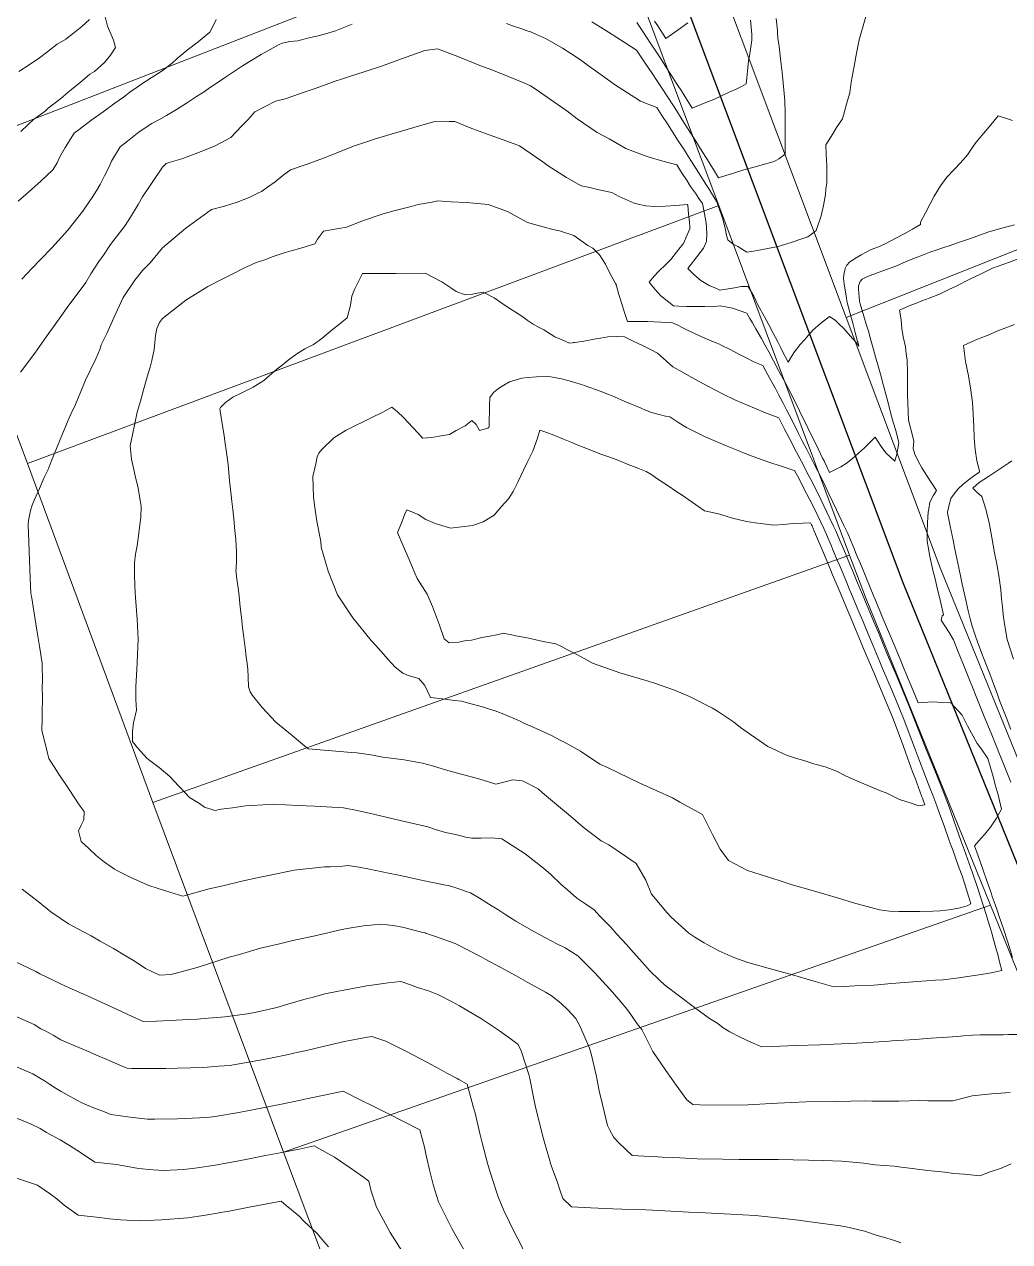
# Model space of a CAD drawing. Header units: inches. Extents: x 11351264 to 11356330, y 6702313 to 6706468.
# Drawn here: x 11351502.8 to 11351872.1, y 6704938.9 to 6705395.1 of the extents above; entities that cross this region are included whole.
import ezdxf

# ---------------------------------------------------------------- set-up
doc = ezdxf.new("R2010")
doc.units = ezdxf.units.IN
doc.header["$MEASUREMENT"] = 0
doc.layers.add('Shumate_Contours_clip1', color=7, linetype='Continuous', lineweight=0)
doc.layers.add('Shumate_Parcels_clip1', color=7, linetype='Continuous', lineweight=0)
doc.layers.add('Shumate_Streets_clip1', color=7, linetype='Continuous')

msp = doc.modelspace()

# ---------------------------------------------------------------- linework, layer by layer
at = {"layer": 'Shumate_Contours_clip1'}
for points, elevation in [([(11351501.45, 6705354.94), (11351504.1, 6705357.44), (11351506.26, 6705359.47), (11351510.59, 6705362.56), (11351511.79, 6705363.68), (11351516.43, 6705367.32), (11351519.99, 6705370.29), (11351523.56, 6705373.25), (11351527.4, 6705376.44), (11351529.14, 6705377.52), (11351532.83, 6705380.88), (11351535.1, 6705383.58), (11351536.94, 6705386.49), (11351536.18, 6705389.15), (11351535.21, 6705391.64), (11351533.99, 6705394.48), (11351532.96, 6705398.42)], 1438), ([(11351683.52, 6705395.4), (11351686.13, 6705394.5), (11351688.86, 6705393.55), (11351690.94, 6705392.82), (11351692.93, 6705392.17), (11351694.77, 6705391.37), (11351698.19, 6705389.81), (11351701.22, 6705388.11), (11351704.56, 6705386.18), (11351707.6, 6705384.18), (11351710.82, 6705382.08), (11351715.17, 6705379), (11351719, 6705376.27), (11351724.36, 6705372.39), (11351731.61, 6705367.77), (11351733.74, 6705366.39), (11351736.58, 6705365.18), (11351739.8, 6705363.98), (11351741.79, 6705360.96), (11351744.05, 6705357.52), (11351747.65, 6705351.88), (11351750.19, 6705347.92), (11351751.73, 6705345.51), (11351752.84, 6705343.77), (11351755.48, 6705339.6), (11351758.21, 6705335.27), (11351759.44, 6705333.31), (11351760.73, 6705331.22), (11351762.33, 6705328.63), (11351762.84, 6705327.12), (11351764.56, 6705322.24), (11351765.6, 6705318.13), (11351765.98, 6705315.99), (11351766.52, 6705314.32), (11351768.44, 6705312.74), (11351770.27, 6705311.85), (11351773.55, 6705309.75), (11351776.06, 6705310.07), (11351778.88, 6705310.6), (11351785.38, 6705311.87), (11351790.16, 6705313.38), (11351794.19, 6705314.7), (11351796.41, 6705315.45), (11351798.27, 6705316.84), (11351799.57, 6705317.9), (11351801.39, 6705323.34), (11351802.31, 6705327.29), (11351803.09, 6705331.32), (11351803.19, 6705333.34), (11351803.56, 6705335.89), (11351803.54, 6705338.53), (11351803.58, 6705342.02), (11351803.38, 6705346.44), (11351803.21, 6705350.04), (11351805.83, 6705354.13), (11351807.24, 6705356.52), (11351809.49, 6705359.77), (11351811.33, 6705366.6), (11351812.16, 6705369.45), (11351812.74, 6705373.52), (11351813.81, 6705379.43), (11351814.67, 6705384.35), (11351815.63, 6705389.35), (11351818.17, 6705398.07)], 1442), ([(11351500.48, 6705328.91), (11351504.32, 6705332.3), (11351509.17, 6705336.51), (11351513.47, 6705340.56), (11351515.11, 6705343.29), (11351516.15, 6705345.45), (11351518.12, 6705348.99), (11351521.52, 6705354.36), (11351523.36, 6705355.78), (11351527.78, 6705359.12), (11351532.3, 6705362.34), (11351536.75, 6705365.65), (11351539.92, 6705367.9), (11351542.9, 6705370.07), (11351544.59, 6705371.27), (11351546.43, 6705372.58), (11351550.39, 6705375.11), (11351553.7, 6705377.16), (11351555.51, 6705378.45), (11351558.22, 6705380.54), (11351560.13, 6705382.3), (11351561.63, 6705383.64), (11351563.82, 6705385.4), (11351567.9, 6705388.61), (11351572.33, 6705392.22), (11351573.52, 6705394.6), (11351574.73, 6705396.89)], 1440), ([(11351500.79, 6705377.46), (11351504.62, 6705379.98), (11351508.46, 6705382.58), (11351511.08, 6705384.63), (11351515.06, 6705387.7), (11351518.4, 6705389.62), (11351521.26, 6705391.8), (11351524.32, 6705394.38), (11351527.22, 6705396.94)], 1436), ([(11351501.91, 6705299.59), (11351505.63, 6705303.58), (11351508.88, 6705306.97), (11351513.08, 6705311.42), (11351519.05, 6705317.96), (11351524.72, 6705325.11), (11351525.74, 6705326.6), (11351528.28, 6705330.3), (11351529.94, 6705332.98), (11351531.19, 6705335.16), (11351532.82, 6705338.4), (11351534.54, 6705341.77), (11351535.52, 6705343.87), (11351536.64, 6705345.73), (11351538.77, 6705349.18), (11351541.52, 6705351.35), (11351543.92, 6705353.4), (11351545.81, 6705354.85), (11351550.65, 6705357.93), (11351553.22, 6705359.34), (11351556.1, 6705360.93), (11351559.83, 6705363.19), (11351563.57, 6705365.56), (11351567.32, 6705368.04), (11351570.56, 6705370.14), (11351570.78, 6705370.31), (11351571.65, 6705370.93), (11351578.19, 6705375.28), (11351584.63, 6705379.53), (11351591.51, 6705383.86), (11351598.28, 6705387.62), (11351599.42, 6705388.03), (11351602.3, 6705388.76), (11351605.36, 6705388.93), (11351608.99, 6705389.92), (11351612.87, 6705390.83), (11351615.64, 6705391.61), (11351619.4, 6705392.66), (11351625.62, 6705395.22)], 1442), ([(11351715.45, 6705396.09), (11351718.7, 6705394.14), (11351721.79, 6705392.16), (11351728, 6705388.2), (11351732.27, 6705385.51), (11351733.53, 6705383.62), (11351735.53, 6705380.64), (11351737.99, 6705376.93), (11351740.12, 6705373.68), (11351742.06, 6705370.73), (11351743.45, 6705368.59), (11351746.56, 6705363.81), (11351749.99, 6705358.41), (11351752.71, 6705354.1), (11351754.45, 6705351.34), (11351756.84, 6705347.54), (11351758.43, 6705344.99), (11351759.83, 6705342.76), (11351761.46, 6705340.15), (11351763, 6705337.66), (11351765.68, 6705338.5), (11351768.18, 6705339.25), (11351772.52, 6705340.55), (11351776.29, 6705341.64), (11351779.27, 6705342.51), (11351783.78, 6705343.72), (11351785.55, 6705344.75), (11351787.92, 6705346.54), (11351787.98, 6705351.85), (11351787.98, 6705357.79), (11351787.91, 6705361.72), (11351787.79, 6705366.45), (11351787.54, 6705369.24), (11351787.19, 6705373.23), (11351786.77, 6705377.1), (11351786.48, 6705380.05), (11351786.11, 6705383.29), (11351785.68, 6705386.9), (11351785.26, 6705389.82), (11351785.04, 6705392.19), (11351785.05, 6705392.84), (11351784.95, 6705393.99), (11351784.57, 6705397.34)], 1440), ([(11351732.31, 6705395.87), (11351734.36, 6705392.8), (11351735.73, 6705390.71), (11351737.88, 6705387.47), (11351738.99, 6705385.8), (11351741.44, 6705382.08), (11351743.29, 6705379.22), (11351745.13, 6705376.36), (11351747.53, 6705372.59), (11351749.09, 6705370.17), (11351753.13, 6705363.76), (11351758.19, 6705365.82), (11351761.16, 6705367.01), (11351764.05, 6705368.34), (11351766.95, 6705369.66), (11351769.8, 6705371), (11351771.64, 6705371.9), (11351773.32, 6705372.78), (11351773.64, 6705375.12), (11351773.88, 6705377.64), (11351774.12, 6705380.17), (11351774.38, 6705382.41), (11351774.43, 6705382.55), (11351774.98, 6705385.82), (11351775.48, 6705389.17), (11351775.42, 6705391.28), (11351775.26, 6705394.06), (11351774.96, 6705396.72)], 1438), ([(11351739.03, 6705396.37), (11351740.23, 6705394.53), (11351743.26, 6705389.85), (11351747.89, 6705393.14), (11351751.51, 6705395.69)], 1436), ([(11351501.35, 6705264.84), (11351506.78, 6705271.94), (11351511.95, 6705279.41), (11351513.77, 6705281.75), (11351519.44, 6705289.87), (11351521.06, 6705292.01), (11351525.86, 6705298.38), (11351527.79, 6705301.58), (11351530.78, 6705306.24), (11351532.45, 6705308.58), (11351535.13, 6705312.66), (11351540.58, 6705319.72), (11351542.62, 6705322.86), (11351545.45, 6705327.64), (11351547.06, 6705330.5), (11351550.41, 6705335.44), (11351554.55, 6705341.63), (11351555.92, 6705343.03), (11351557.47, 6705343.5), (11351561.88, 6705344.77), (11351566.86, 6705346.64), (11351569.12, 6705347.49), (11351574.32, 6705349.61), (11351580.18, 6705352.7), (11351584.37, 6705357.16), (11351586.52, 6705359.39), (11351589.2, 6705362.32), (11351596.93, 6705366.39), (11351600.6, 6705367.19), (11351603.85, 6705368.33), (11351607.71, 6705369.66), (11351611.47, 6705371), (11351614.88, 6705372.23), (11351618.97, 6705373.72), (11351621.99, 6705374.69), (11351624.28, 6705375.42), (11351630.11, 6705377.34), (11351637.07, 6705379.63), (11351644.22, 6705382.23), (11351652.95, 6705385.38), (11351657.69, 6705386.02), (11351665.33, 6705383.13), (11351674.11, 6705379.46), (11351677.4, 6705378.4), (11351683.31, 6705375.92), (11351690.07, 6705373.25), (11351692.45, 6705372.06), (11351694.69, 6705370.74), (11351701.26, 6705366.09), (11351706.08, 6705362.69), (11351709.99, 6705359.71), (11351717.47, 6705354.63), (11351721.94, 6705352.19), (11351728.19, 6705348.66), (11351730.83, 6705347.6), (11351734.54, 6705346.27), (11351736.98, 6705345.41), (11351742.05, 6705343.9), (11351747.33, 6705342.46), (11351749.14, 6705339.63), (11351751.17, 6705336.47), (11351752.49, 6705334.41), (11351754.29, 6705331.83), (11351755.65, 6705329.92), (11351756.94, 6705328), (11351757.7, 6705324.16), (11351758.34, 6705320.76), (11351758.64, 6705316.92), (11351758.47, 6705313.69), (11351757.37, 6705311.28), (11351754.85, 6705307.98), (11351751.5, 6705303.61), (11351753.8, 6705301.28), (11351756.39, 6705299.11), (11351759.53, 6705297.22), (11351762.21, 6705296.09), (11351763.47, 6705295.57), (11351768.94, 6705296.4), (11351771.41, 6705296.9), (11351774.08, 6705296.93), (11351776.2, 6705293.29), (11351778.02, 6705289.51), (11351780.11, 6705285.81), (11351781.82, 6705282.58), (11351783.51, 6705279.35), (11351785.19, 6705276.11), (11351786.3, 6705273.92), (11351786.75, 6705273.07), (11351789.07, 6705268.47), (11351790.34, 6705270.63), (11351791.41, 6705272.46), (11351793.53, 6705275.12), (11351795.19, 6705276.94), (11351798.38, 6705280.46), (11351801.18, 6705283.08), (11351804.61, 6705285.69), (11351806.67, 6705284.26), (11351808.24, 6705282.76), (11351809.88, 6705281.12), (11351811.43, 6705279.45), (11351813.31, 6705277.28), (11351814.66, 6705275.79), (11351815.55, 6705274.56), (11351815.15, 6705276.12), (11351815.11, 6705276.27), (11351814.23, 6705279.62), (11351813.29, 6705283.15), (11351812.76, 6705284.95), (11351812.05, 6705287.62), (11351811.1, 6705291.43), (11351810.91, 6705292.6), (11351810.45, 6705295.57), (11351810.06, 6705297.91), (11351809.85, 6705299.94), (11351809.88, 6705301.24), (11351810.5, 6705303.6), (11351811.12, 6705304.94), (11351812.22, 6705306.07), (11351814.51, 6705307.6), (11351816.42, 6705308.79), (11351820.13, 6705310.73), (11351823.28, 6705311.87), (11351825.67, 6705312.95), (11351829.23, 6705314.83), (11351832.76, 6705316.76), (11351835.71, 6705318.41), (11351838.68, 6705320.07), (11351838.71, 6705320.97), (11351840.54, 6705324.48), (11351842.26, 6705327.82), (11351843.84, 6705330.78), (11351846.23, 6705334.65), (11351848.48, 6705337.87), (11351851.27, 6705340.79), (11351853.85, 6705343.4), (11351856.26, 6705346.23), (11351858.03, 6705348.88), (11351859.58, 6705350.92), (11351862.32, 6705354.26), (11351865.09, 6705357.5), (11351867.82, 6705360.88), (11351870.89, 6705359.82), (11351873.2, 6705359.11)], 1444), ([(11351872.32, 6704994.83), (11351865.32, 6704994.36), (11351858.03, 6704993.57), (11351855.7, 6704992.88), (11351850.82, 6704991.72), (11351843.98, 6704991.71), (11351841.41, 6704991.69), (11351838.47, 6704991.81), (11351830.57, 6704991.56), (11351820.59, 6704991.61), (11351817.56, 6704991.63), (11351807.29, 6704991.48), (11351795.76, 6704991.28), (11351785.07, 6704990.76), (11351774, 6704990.24), (11351758.3, 6704990.02), (11351753.34, 6704990.27), (11351751.14, 6704992.07), (11351747.05, 6704997.55), (11351745.35, 6705000), (11351743.19, 6705003.12), (11351738.37, 6705010.18), (11351734.22, 6705018.37), (11351732.49, 6705020.58), (11351730.12, 6705024.07), (11351728.85, 6705025.85), (11351726.38, 6705028.81), (11351722.33, 6705033.4), (11351716.43, 6705039.88), (11351710.25, 6705046.04), (11351705.46, 6705049.04), (11351702.44, 6705050.54), (11351700.5, 6705051.54), (11351697.87, 6705052.86), (11351695.59, 6705054.17), (11351693.74, 6705055.19), (11351687.03, 6705059.08), (11351683.32, 6705061.44), (11351680.22, 6705063.43), (11351678.19, 6705064.66), (11351673.35, 6705067.7), (11351669.97, 6705069.65), (11351668.44, 6705070.12), (11351666.46, 6705070.88), (11351664.48, 6705071.5), (11351661.79, 6705072.34), (11351660.68, 6705072.55), (11351657.21, 6705073.23), (11351655.19, 6705073.62), (11351652.75, 6705074.12), (11351643.14, 6705076.3), (11351639.31, 6705077.06), (11351632.15, 6705078.46), (11351628.25, 6705079.32), (11351624.05, 6705079.89), (11351622.06, 6705079.65), (11351617.46, 6705079.37), (11351615.34, 6705079.35), (11351603.9, 6705078.2), (11351594.32, 6705076.17), (11351591.2, 6705075.47), (11351584.28, 6705074.05), (11351577.15, 6705072.32), (11351572.14, 6705071.11), (11351562.17, 6705068.39), (11351555.7, 6705070.44), (11351549.44, 6705072.41), (11351542.96, 6705075.22), (11351537.53, 6705077.98), (11351536.56, 6705078.55), (11351535.74, 6705079.11), (11351532.82, 6705081.15), (11351529.75, 6705083.66), (11351526.94, 6705086.27), (11351524.05, 6705088.85), (11351523.15, 6705092.92), (11351524.17, 6705094.96), (11351525.14, 6705097), (11351525.22, 6705100.1), (11351523.38, 6705102.63), (11351519.57, 6705108.38), (11351515.74, 6705114.12), (11351511.99, 6705120.04), (11351511.44, 6705122.02), (11351509.42, 6705130.64), (11351509.44, 6705134.67), (11351509.47, 6705136.86), (11351509.56, 6705143.08), (11351509.52, 6705146.42), (11351509.56, 6705149.3), (11351509.44, 6705154.89), (11351509.46, 6705155.74), (11351508.45, 6705162.14), (11351507.51, 6705168.04), (11351506.49, 6705174.44), (11351505.46, 6705180.82), (11351505.22, 6705181.89), (11351505.04, 6705187.59), (11351504.78, 6705194.31), (11351504.51, 6705201.03), (11351504.23, 6705207.74), (11351504.33, 6705209.24), (11351505.1, 6705212.9), (11351505.79, 6705214.92), (11351506.63, 6705217.11), (11351508.52, 6705221.2), (11351510.24, 6705225.35), (11351511.78, 6705228.24), (11351512.83, 6705231.25), (11351515.98, 6705238.92), (11351519.2, 6705246.8), (11351520.42, 6705249.27), (11351521.99, 6705252.62), (11351524.92, 6705259.63), (11351525.79, 6705261.78), (11351529.66, 6705269.75), (11351530.52, 6705271.83), (11351531.14, 6705273.29), (11351531.57, 6705275.07), (11351533.7, 6705279.26), (11351536.29, 6705285.18), (11351539.86, 6705292.78), (11351544.18, 6705299.25), (11351547.08, 6705302.84), (11351549.98, 6705305.79), (11351554.57, 6705311.41), (11351563.34, 6705318.73), (11351572.94, 6705325.73), (11351577.86, 6705327.04), (11351582.6, 6705328.53), (11351587.1, 6705330.27), (11351590.63, 6705331.97), (11351591.64, 6705332.54), (11351593.91, 6705334.07), (11351596.86, 6705336.09), (11351599.7, 6705338.45), (11351602.62, 6705340.56), (11351608.11, 6705342.51), (11351615.31, 6705345.09), (11351617.62, 6705346.07), (11351619.71, 6705346.87), (11351626.13, 6705349.44), (11351634.85, 6705352.38), (11351642.45, 6705354.59), (11351648.78, 6705356.53), (11351656.12, 6705358.64), (11351661.99, 6705358.74), (11351664.18, 6705358.68), (11351669.92, 6705356.3), (11351676.7, 6705353.9), (11351679.17, 6705353.02), (11351686.37, 6705350.41), (11351688.39, 6705349.64), (11351690.44, 6705348.28), (11351697.18, 6705343.56), (11351699.19, 6705342.09), (11351706.01, 6705337.75), (11351711.45, 6705334.64), (11351714.73, 6705334.01), (11351717.67, 6705333.24), (11351722.99, 6705332.1), (11351725.75, 6705330.61), (11351727.93, 6705329.57), (11351731.42, 6705328.18), (11351733.39, 6705327.64), (11351735.76, 6705327.09), (11351739.09, 6705326.82), (11351743.08, 6705326.94), (11351746.93, 6705327.26), (11351751.27, 6705327.63), (11351751.46, 6705327.36), (11351751.74, 6705324.16), (11351752.14, 6705320.96), (11351752.25, 6705319.23), (11351752.25, 6705318.46), (11351751.25, 6705316.22), (11351749.89, 6705313.06), (11351748.65, 6705311.5), (11351747.28, 6705309.79), (11351745.07, 6705307.03), (11351743.32, 6705305.29), (11351740.49, 6705302.45), (11351738.87, 6705300.79), (11351737.04, 6705298.55), (11351739.09, 6705295.93), (11351741.31, 6705293.33), (11351743.68, 6705291.46), (11351746.07, 6705289.61), (11351748.15, 6705289.55), (11351750.92, 6705289.45), (11351753.16, 6705289.39), (11351755.83, 6705289.35), (11351757.86, 6705289.34), (11351760.35, 6705289.32), (11351763.61, 6705289.58), (11351766.17, 6705289.17), (11351768.24, 6705288.74), (11351773.59, 6705286.88), (11351774.74, 6705284.95), (11351775.77, 6705283.23), (11351776.97, 6705281.07), (11351779.04, 6705277.42), (11351780.38, 6705275.02), (11351781.82, 6705272.4), (11351783.62, 6705269.01), (11351785.51, 6705265.45), (11351787.8, 6705261.16), (11351790.17, 6705256.61), (11351793.32, 6705250.3), (11351796.44, 6705243.97), (11351797.85, 6705241.06), (11351799.55, 6705237.62), (11351802, 6705232.55), (11351802.54, 6705231.49), (11351802.81, 6705230.95), (11351804.59, 6705227.2), (11351808.82, 6705229.26), (11351811.2, 6705230.86), (11351813.19, 6705232.38), (11351817.67, 6705236.41), (11351821.67, 6705240.37), (11351823.94, 6705236.98), (11351825.65, 6705234.55), (11351829.09, 6705231.44), (11351829.82, 6705234.01), (11351830.61, 6705238.31), (11351829.46, 6705242.93), (11351828.42, 6705245.99), (11351827.56, 6705249.11), (11351826.26, 6705254.31), (11351825.04, 6705258.8), (11351824.44, 6705261.07), (11351823.88, 6705263.16), (11351822.95, 6705266.67), (11351821.86, 6705270.55), (11351821.11, 6705273.27), (11351819.84, 6705277.69), (11351819.26, 6705279.71), (11351818.34, 6705282.76), (11351817.42, 6705285.82), (11351816.02, 6705290.43), (11351815.79, 6705291.37), (11351815.48, 6705295.83), (11351815.45, 6705297.17), (11351816.05, 6705298.79), (11351816.76, 6705299.6), (11351818.86, 6705300.68), (11351823.21, 6705302.21), (11351826.32, 6705303.34), (11351829.41, 6705304.5), (11351833.24, 6705306.22), (11351836.79, 6705307.61), (11351839.39, 6705308.61), (11351842.55, 6705309.83), (11351844.51, 6705310.47), (11351847.06, 6705311.34), (11351849.75, 6705312.22), (11351852.19, 6705313.09), (11351857.01, 6705314.77), (11351864.26, 6705317.35), (11351869.11, 6705318.71), (11351873.9, 6705319.98)], 1446), ([(11351874.77, 6705016.58), (11351871.64, 6705016.55), (11351869.63, 6705016.48), (11351865.6, 6705016.46), (11351863.53, 6705016.45), (11351861.06, 6705016.41), (11351858.21, 6705016.27), (11351854.76, 6705015.99), (11351852.55, 6705015.83), (11351848.76, 6705015.52), (11351842.66, 6705015.16), (11351836.7, 6705014.62), (11351828.1, 6705014.12), (11351825.67, 6705013.95), (11351823.12, 6705013.82), (11351814.63, 6705013.29), (11351806.15, 6705012.89), (11351803.47, 6705012.76), (11351800.99, 6705012.68), (11351792.07, 6705012.39), (11351782.84, 6705012.03), (11351779.22, 6705011.89), (11351775.07, 6705013.66), (11351771.05, 6705015.52), (11351767.24, 6705017.57), (11351764.72, 6705019.04), (11351762.72, 6705020.64), (11351759.56, 6705022.58), (11351753.95, 6705026.69), (11351748.33, 6705030.92), (11351742.72, 6705035.12), (11351740.76, 6705037.04), (11351737.16, 6705040.57), (11351734.5, 6705043.53), (11351731.03, 6705047.41), (11351728.51, 6705050.22), (11351724.84, 6705054.21), (11351722.49, 6705056.84), (11351718.51, 6705060.96), (11351716.41, 6705063.29), (11351713.29, 6705065.45), (11351709.89, 6705067.61), (11351706.32, 6705070.76), (11351704.06, 6705072.76), (11351700.12, 6705076.5), (11351697.37, 6705078.91), (11351690.55, 6705084.21), (11351681.76, 6705089.88), (11351677.86, 6705090.3), (11351673.97, 6705090.18), (11351670.54, 6705090.08), (11351668.11, 6705090.55), (11351667.37, 6705090.73), (11351664.43, 6705091.46), (11351660.7, 6705092.29), (11351656.96, 6705093.4), (11351654, 6705094.32), (11351643.72, 6705096.74), (11351633.66, 6705099.09), (11351631.38, 6705099.65), (11351627.59, 6705100.56), (11351622.45, 6705101.48), (11351618.09, 6705101.77), (11351611.61, 6705102.12), (11351605.27, 6705102.38), (11351600.74, 6705102.57), (11351596.1, 6705102.82), (11351588.34, 6705102.35), (11351585.71, 6705102.28), (11351580.88, 6705101.54), (11351576.61, 6705100.94), (11351574.15, 6705100.44), (11351570.32, 6705101.77), (11351568.49, 6705103.1), (11351564.73, 6705105.41), (11351562.93, 6705107.25), (11351558.86, 6705111.62), (11351557.35, 6705113.29), (11351553.38, 6705116.67), (11351548.84, 6705120.02), (11351545.16, 6705124), (11351543.31, 6705126.39), (11351543.35, 6705130.2), (11351543.77, 6705133.33), (11351544.89, 6705138.07), (11351544.6, 6705142.11), (11351544.63, 6705147.03), (11351544.97, 6705153.35), (11351545.1, 6705155.96), (11351545.46, 6705164.73), (11351545.07, 6705172.19), (11351544.73, 6705177.05), (11351544.34, 6705181.91), (11351544.06, 6705188.49), (11351544.09, 6705193.32), (11351544.49, 6705196.53), (11351545.12, 6705199.7), (11351545.61, 6705203.5), (11351546.14, 6705207.6), (11351546.43, 6705210.49), (11351546.59, 6705214.53), (11351546.15, 6705217.47), (11351545.44, 6705221.36), (11351544.38, 6705225.99), (11351543.68, 6705228.77), (11351542.91, 6705232.16), (11351542.48, 6705237.15), (11351543.31, 6705241.3), (11351545.04, 6705249.77), (11351546.34, 6705253.89), (11351547.49, 6705258.19), (11351549.2, 6705264.22), (11351549.96, 6705266.64), (11351550.6, 6705269.1), (11351551.46, 6705273.25), (11351551.76, 6705275.9), (11351551.95, 6705278.54), (11351552.49, 6705281.18), (11351553.5, 6705283.41), (11351554.17, 6705284.44), (11351554.59, 6705284.87), (11351563.36, 6705291.81), (11351571.55, 6705296.86), (11351576.93, 6705299.67), (11351580.92, 6705301.68), (11351584.85, 6705303.58), (11351589.72, 6705305.89), (11351592.91, 6705306.88), (11351595.75, 6705308.02), (11351600.24, 6705309.51), (11351602.77, 6705310.3), (11351606.38, 6705311.26), (11351611.7, 6705312.86), (11351612.73, 6705314.68), (11351614.98, 6705317.6), (11351623.61, 6705319.15), (11351629.96, 6705321.68), (11351636.86, 6705324.02), (11351640.84, 6705325.1), (11351647.73, 6705326.92), (11351650.36, 6705327.56), (11351655.67, 6705328.47), (11351657.73, 6705328.97), (11351662.81, 6705328.66), (11351668.41, 6705328.34), (11351676.7, 6705327.65), (11351683.92, 6705324.94), (11351691.35, 6705320.86), (11351697.26, 6705319.24), (11351700.93, 6705318.25), (11351703.35, 6705317.76), (11351708.78, 6705316.02), (11351714.01, 6705312.3), (11351715.84, 6705311.29), (11351718.43, 6705308.71), (11351720.64, 6705305.26), (11351722.37, 6705301.69), (11351724.31, 6705298.05), (11351724.76, 6705297.37), (11351724.66, 6705297.25), (11351724.69, 6705297.17), (11351725.61, 6705293.84), (11351726.68, 6705290.42), (11351727.75, 6705287.13), (11351728.83, 6705283.77), (11351732.61, 6705283.76), (11351736.5, 6705283.72), (11351738.81, 6705283.65), (11351741.37, 6705283.56), (11351745.51, 6705283.4), (11351747.42, 6705282.49), (11351749.39, 6705281.52), (11351751.05, 6705280.65), (11351754.01, 6705279.22), (11351756.74, 6705278.03), (11351760.2, 6705276.56), (11351762.39, 6705275.62), (11351762.97, 6705275.38), (11351763.33, 6705275.22), (11351764.24, 6705274.79), (11351766.89, 6705273.5), (11351770.78, 6705271.46), (11351773.14, 6705270.23), (11351776.47, 6705268.56), (11351779.55, 6705267.25), (11351782.35, 6705262.2), (11351784.3, 6705258.6), (11351785.47, 6705256.43), (11351787.2, 6705253.22), (11351788.46, 6705250.72), (11351790.39, 6705246.96), (11351792.96, 6705241.84), (11351794.38, 6705239.1), (11351796.1, 6705235.74), (11351798.72, 6705230.58), (11351801.55, 6705225.01), (11351802.89, 6705222.2), (11351804.37, 6705219.12), (11351807.19, 6705213.2), (11351810, 6705207.26), (11351811.4, 6705204.3), (11351811.88, 6705203.21), (11351812.32, 6705202.19), (11351813.66, 6705198.97), (11351814.73, 6705196.37), (11351816.18, 6705192.89), (11351817.15, 6705190.56), (11351818.71, 6705186.81), (11351819.56, 6705184.75), (11351821.24, 6705180.72), (11351821.8, 6705179.39), (11351824.24, 6705173.51), (11351826.69, 6705167.63), (11351829.13, 6705161.75), (11351831.29, 6705156.57), (11351831.71, 6705155.56), (11351834.1, 6705149.8), (11351836.44, 6705144.18), (11351837.8, 6705140.9), (11351843.27, 6705141.28), (11351846.84, 6705140.92), (11351850.1, 6705140.89), (11351854.29, 6705136.27), (11351856.27, 6705132.26), (11351859.9, 6705125.56), (11351861.5, 6705123.48), (11351863.92, 6705119.94), (11351865.9, 6705113.23), (11351866.71, 6705110.17), (11351867.74, 6705106.4), (11351869.03, 6705100.99), (11351867.1, 6705097.61), (11351864.95, 6705094.31), (11351862.75, 6705091.68), (11351861.46, 6705090.14), (11351858.9, 6705087.22), (11351860.23, 6705083.46), (11351862.1, 6705078.2), (11351863.53, 6705074.13), (11351865.23, 6705069.32), (11351865.59, 6705068.23), (11351866.61, 6705065.33), (11351867.37, 6705063.1), (11351868.2, 6705060.72), (11351869.78, 6705056.12), (11351871.34, 6705051.54), (11351872.04, 6705049.19), (11351873.15, 6705045.36)], 1448), ([(11351872.47, 6705111.12), (11351869.98, 6705117.32), (11351867.75, 6705122.88), (11351867.6, 6705123.27), (11351865.1, 6705129.51), (11351862.59, 6705135.74), (11351860.09, 6705141.98), (11351857.69, 6705147.94), (11351857.56, 6705148.27), (11351855.07, 6705154.48), (11351852.59, 6705160.62), (11351851.05, 6705164.46), (11351849.36, 6705167.15), (11351846.39, 6705171.89), (11351846.76, 6705173.44), (11351847.35, 6705173.87), (11351846.13, 6705178.89), (11351844.79, 6705184.51), (11351844.14, 6705187.33), (11351843.47, 6705190.12), (11351842.19, 6705195.72), (11351841.56, 6705199.33), (11351841.21, 6705201.32), (11351841.11, 6705204.75), (11351841.35, 6705208.43), (11351841.6, 6705212.3), (11351841.74, 6705213.51), (11351842.16, 6705216.04), (11351843.4, 6705218.46), (11351844.7, 6705220.4), (11351840.94, 6705226.18), (11351839.17, 6705228.91), (11351837.78, 6705231.4), (11351836.56, 6705234.08), (11351835.96, 6705236.13), (11351836.23, 6705238.89), (11351835.86, 6705240.49), (11351834.22, 6705246.75), (11351833.91, 6705253.17), (11351833.82, 6705256.26), (11351833.86, 6705261.23), (11351833.8, 6705264.79), (11351833.71, 6705269.23), (11351833.33, 6705271.63), (11351833.01, 6705274.33), (11351832.19, 6705278), (11351831.73, 6705281.19), (11351831.37, 6705284.37), (11351830.84, 6705288.05), (11351834.4, 6705289.61), (11351836.86, 6705290.57), (11351839.22, 6705291.5), (11351841.92, 6705292.54), (11351845.79, 6705294.04), (11351849.31, 6705295.74), (11351852.05, 6705297.04), (11351857.47, 6705299.73), (11351860.89, 6705301.44), (11351865.64, 6705303.75), (11351872.07, 6705306.06), (11351875.28, 6705307.27)], 1448), ([(11351872.52, 6705130.88), (11351870.74, 6705135.48), (11351868.34, 6705141.72), (11351867.52, 6705143.96), (11351865.49, 6705149.38), (11351864.63, 6705151.69), (11351862.58, 6705157.06), (11351861.72, 6705159.36), (11351860.09, 6705163.73), (11351859.34, 6705165.88), (11351857.85, 6705169.94), (11351857.29, 6705172.38), (11351856.57, 6705175.28), (11351855.77, 6705178.81), (11351854.31, 6705185.33), (11351853.78, 6705187.8), (11351852.98, 6705191.49), (11351851.95, 6705196.68), (11351851.46, 6705199.08), (11351850.9, 6705201.87), (11351849.83, 6705207.08), (11351848.78, 6705212.07), (11351848.77, 6705212.23), (11351848.77, 6705212.3), (11351849.55, 6705215.5), (11351850.03, 6705217.35), (11351850.01, 6705217.4), (11351851.32, 6705219.23), (11351852.77, 6705221.07), (11351854.6, 6705222.69), (11351856.57, 6705224.26), (11351858.57, 6705225.79), (11351860.57, 6705227.21), (11351860.64, 6705227.26), (11351860.68, 6705227.28), (11351860.8, 6705227.37), (11351860.76, 6705227.74), (11351859.81, 6705231.53), (11351859.1, 6705235.79), (11351858.73, 6705240.14), (11351858.67, 6705244.57), (11351858.2, 6705253.41), (11351857.51, 6705258.08), (11351856.68, 6705263.46), (11351855.53, 6705268.84), (11351854.76, 6705274.79), (11351860.05, 6705277.21), (11351864.65, 6705278.94), (11351867.07, 6705279.97), (11351873.85, 6705282.65)], 1450), ([(11351873.58, 6705157.2), (11351871.17, 6705164.64), (11351870.18, 6705170.4), (11351869.74, 6705172.92), (11351869.31, 6705177.8), (11351869.06, 6705179.89), (11351868.75, 6705183.19), (11351868.07, 6705188.59), (11351867.27, 6705192.8), (11351866.39, 6705197.13), (11351865.44, 6705202.77), (11351865.09, 6705205), (11351864.4, 6705208.35), (11351863.2, 6705213.48), (11351861.71, 6705218.2), (11351859.75, 6705219.78), (11351858.28, 6705221.29), (11351860.64, 6705223.46), (11351864.2, 6705225.68), (11351866.38, 6705227.13), (11351869.43, 6705229.18), (11351871.61, 6705230.62), (11351872.91, 6705231.49)], 1452), ([(11351872.69, 6704968.02), (11351868.61, 6704966.33), (11351864.74, 6704965.08), (11351860.93, 6704963.64), (11351855.13, 6704964.15), (11351851.2, 6704964.49), (11351847.81, 6704964.97), (11351841.38, 6704965.61), (11351833.57, 6704966.63), (11351831.46, 6704966.89), (11351828.84, 6704967.2), (11351821.56, 6704967.75), (11351817.45, 6704968.39), (11351809.14, 6704969.12), (11351802.28, 6704969.32), (11351785.27, 6704969.65), (11351770.77, 6704969.72), (11351764.62, 6704969.88), (11351755.03, 6704969.98), (11351748.42, 6704970.32), (11351746.15, 6704970.42), (11351741.8, 6704970.63), (11351738.57, 6704970.78), (11351735.17, 6704970.94), (11351730.6, 6704971.15), (11351728.15, 6704973.57), (11351725.6, 6704975.89), (11351723.77, 6704978.01), (11351722.09, 6704980.89), (11351721.41, 6704982.5), (11351719.46, 6704990.31), (11351718.21, 6704995.38), (11351717.38, 6705000), (11351717.23, 6705000.85), (11351715.36, 6705008.85), (11351714.65, 6705011.46), (11351711, 6705019.85), (11351709.47, 6705022.5), (11351706.52, 6705025.76), (11351703.92, 6705028.35), (11351700.26, 6705031.11), (11351698.18, 6705032.44), (11351691.47, 6705036.09), (11351687.13, 6705038.58), (11351682.72, 6705040.94), (11351675.83, 6705044.63), (11351674.02, 6705045.6), (11351668.37, 6705048.54), (11351665.02, 6705050.29), (11351664.22, 6705050.63), (11351660.43, 6705052.06), (11351656.85, 6705053.23), (11351653.16, 6705054.56), (11351653.04, 6705054.61), (11351652.15, 6705054.83), (11351647.41, 6705055.99), (11351644.56, 6705056.73), (11351641.72, 6705057.23), (11351638.76, 6705057.63), (11351636.14, 6705057.9), (11351633.81, 6705057.68), (11351629.91, 6705057.31), (11351623.86, 6705056.3), (11351620.63, 6705055.64), (11351617.07, 6705054.8), (11351612.3, 6705053.64), (11351603.47, 6705051.83), (11351598.47, 6705050.58), (11351591.31, 6705048.92), (11351583.47, 6705046.58), (11351579.58, 6705045.51), (11351567.59, 6705041.65), (11351557.81, 6705039.07), (11351553.42, 6705038.77), (11351548.27, 6705041.27), (11351544.35, 6705043.88), (11351540.36, 6705046.23), (11351536.2, 6705048.8), (11351531.22, 6705051.51), (11351527.85, 6705053.49), (11351524.97, 6705054.99), (11351519.37, 6705058.02), (11351512.77, 6705062.55), (11351508.03, 6705066.45), (11351502.04, 6705071.08)], 1444), ([(11351831.27, 6704938.51), (11351828.96, 6704939.29), (11351824.76, 6704940.56), (11351822.48, 6704941.26), (11351817.64, 6704942.82), (11351811.91, 6704944.25), (11351808.63, 6704944.8), (11351797.33, 6704946.32), (11351792.98, 6704946.97), (11351782.69, 6704948.09), (11351776.69, 6704948.74), (11351767.42, 6704949.18), (11351755.59, 6704949.85), (11351751.77, 6704949.96), (11351749.73, 6704950.08), (11351745.16, 6704950.34), (11351738.17, 6704950.68), (11351735.75, 6704950.78), (11351726.68, 6704951.14), (11351723.36, 6704951.26), (11351715.17, 6704951.63), (11351707.86, 6704952.02), (11351704.59, 6704955.06), (11351703.53, 6704958.35), (11351702.57, 6704961.13), (11351700.31, 6704967.49), (11351697.19, 6704978.27), (11351694.25, 6704989.91), (11351693.6, 6704993.06), (11351692.22, 6705000), (11351691.91, 6705001.56), (11351688.98, 6705010.37), (11351687.88, 6705012.76), (11351685.41, 6705014.65), (11351680.91, 6705017.89), (11351674.1, 6705022.43), (11351665.89, 6705027.33), (11351663.13, 6705028.78), (11351658.04, 6705031.36), (11351654.24, 6705032.88), (11351650.22, 6705034.22), (11351647.88, 6705034.98), (11351643.91, 6705036.36), (11351639.18, 6705035.88), (11351633.87, 6705035.12), (11351631.14, 6705034.76), (11351623.23, 6705033.31), (11351615.37, 6705031.77), (11351610.72, 6705030.47), (11351608.46, 6705029.9), (11351601.59, 6705027.92), (11351597.41, 6705026.66), (11351594.69, 6705026.01), (11351589.71, 6705024.92), (11351586.42, 6705024.28), (11351578.01, 6705023.22), (11351570.15, 6705022.52), (11351567.7, 6705022.34), (11351564.38, 6705022.17), (11351557.51, 6705021.8), (11351552.31, 6705021.56), (11351547.36, 6705021.37), (11351541.54, 6705024.06), (11351537.07, 6705026.15), (11351532.94, 6705028.06), (11351526.74, 6705030.86), (11351519.64, 6705034.06), (11351516.42, 6705035.56), (11351513.38, 6705037), (11351508.61, 6705039.24), (11351507.13, 6705040.1), (11351499.06, 6705043.98)], 1442), ([(11351689.84, 6704935.9), (11351687.46, 6704940.45), (11351685.11, 6704945.03), (11351684.09, 6704947.38), (11351682.9, 6704949.75), (11351681.32, 6704953.61), (11351680.39, 6704955.66), (11351679.91, 6704957.16), (11351677.37, 6704965.01), (11351676.44, 6704968.3), (11351674.44, 6704975.93), (11351673.69, 6704978.99), (11351671.72, 6704987.06), (11351671.06, 6704989.61), (11351668.82, 6704997.99), (11351665.64, 6704999.7), (11351665.08, 6705000), (11351661.21, 6705002.11), (11351658.52, 6705003.58), (11351653.63, 6705006.15), (11351645.98, 6705010.12), (11351638.23, 6705014), (11351633.1, 6705015.84), (11351630.65, 6705015.45), (11351622.76, 6705013.97), (11351615.75, 6705012.33), (11351612.14, 6705011.41), (11351608.6, 6705010.6), (11351605.45, 6705009.88), (11351601.22, 6705008.93), (11351596.3, 6705007.92), (11351593.79, 6705007.39), (11351579.88, 6705004.98), (11351575.54, 6705004.66), (11351569.94, 6705004.2), (11351560.24, 6705003.94), (11351555.79, 6705003.87), (11351550.59, 6705003.81), (11351543, 6705003.8), (11351541.31, 6705003.97), (11351539.68, 6705004.61), (11351536.56, 6705005.99), (11351533.48, 6705007.3), (11351529.9, 6705008.81), (11351526.21, 6705010.38), (11351523.23, 6705011.64), (11351520.29, 6705012.92), (11351516.52, 6705014.61), (11351513.59, 6705016.24), (11351510.92, 6705017.8), (11351509.04, 6705018.73), (11351506.52, 6705020.24), (11351494.92, 6705025.46)], 1440), ([(11351668.19, 6704934.79), (11351663.13, 6704943.64), (11351658.01, 6704953.81), (11351656.2, 6704959.8), (11351654.62, 6704965.8), (11351653.79, 6704969.6), (11351653.23, 6704971.82), (11351652.74, 6704974.3), (11351651.04, 6704980.77), (11351645.13, 6704983.84), (11351643.19, 6704984.84), (11351641.08, 6704985.9), (11351636.02, 6704988.41), (11351633.25, 6704989.81), (11351629.13, 6704991.84), (11351622.28, 6704995.33), (11351614.61, 6704993.74), (11351608.5, 6704992.42), (11351605.73, 6704991.81), (11351599.8, 6704990.53), (11351595.28, 6704989.65), (11351587.13, 6704988.1), (11351583.14, 6704987.33), (11351574.39, 6704985.87), (11351571.17, 6704985.39), (11351560.25, 6704984.89), (11351551.74, 6704984.82), (11351548.94, 6704984.83), (11351542.42, 6704985.58), (11351535.25, 6704986.57), (11351532.22, 6704987.8), (11351529.15, 6704988.92), (11351526.15, 6704990.21), (11351524.06, 6704991.12), (11351522.72, 6704991.84), (11351519.13, 6704993.87), (11351516.6, 6704995.2), (11351514.73, 6704996.34), (11351512.26, 6704997.91), (11351510.35, 6704999.16), (11351508.93, 6705000), (11351505.96, 6705001.75), (11351496.4, 6705005.98)], 1438), ([(11351645.1, 6704934.11), (11351639.93, 6704942.39), (11351634.82, 6704951.9), (11351632.85, 6704957.87), (11351631.88, 6704961.63), (11351629.94, 6704963.07), (11351627.46, 6704964.82), (11351624.59, 6704966.88), (11351618.99, 6704970.62), (11351616.52, 6704971.98), (11351611.47, 6704974.82), (11351605.82, 6704973.63), (11351598.64, 6704972.21), (11351593.17, 6704971.15), (11351586.46, 6704969.79), (11351580.53, 6704968.65), (11351574.35, 6704967.56), (11351567.73, 6704966.57), (11351562.53, 6704965.95), (11351554.97, 6704965.59), (11351549.16, 6704965.92), (11351544.99, 6704966.46), (11351537.31, 6704967.81), (11351529.17, 6704968.76), (11351523.92, 6704972.34), (11351519.74, 6704974.93), (11351516.26, 6704977.06), (11351511.17, 6704979.84), (11351508.76, 6704981.3), (11351505.39, 6704982.97), (11351497.23, 6704986.27)], 1436), ([(11351616.8, 6704936.93), (11351615.08, 6704939.01), (11351612.39, 6704942.04), (11351609.48, 6704944.81), (11351607.72, 6704946.49), (11351605.76, 6704948.43), (11351602.99, 6704950.8), (11351600.98, 6704952.51), (11351599.04, 6704954.08), (11351593.63, 6704953.04), (11351587.07, 6704951.82), (11351579.61, 6704950.4), (11351577.19, 6704949.93), (11351575.11, 6704949.56), (11351570.67, 6704948.8), (11351564.04, 6704947.82), (11351554.27, 6704947.04), (11351546.01, 6704946.68), (11351538.89, 6704947.09), (11351534.75, 6704947.46), (11351530.94, 6704947.96), (11351522.98, 6704948.8), (11351517.78, 6704952.61), (11351514.96, 6704954.92), (11351512.65, 6704956.67), (11351507.74, 6704960.14), (11351496.15, 6704963.96)], 1434)]:
    msp.add_lwpolyline(points, dxfattribs=dict(at, elevation=elevation))
for points, elevation in [([(11351576.12, 6705251.06), (11351576.39, 6705251.57), (11351576.6, 6705251.76), (11351577.02, 6705252.32), (11351578.23, 6705253.44), (11351581.01, 6705255.46), (11351584.27, 6705257.05), (11351588.55, 6705259.16), (11351592.51, 6705261.69), (11351595.52, 6705264.23), (11351597.47, 6705265.88), (11351599.4, 6705267.42), (11351601.64, 6705269.23), (11351604.92, 6705271.71), (11351607.9, 6705273.5), (11351611.23, 6705275.2), (11351614.3, 6705277.35), (11351618.33, 6705280.83), (11351620.38, 6705282.44), (11351623.79, 6705285.2), (11351625.1, 6705289.9), (11351625.57, 6705293.26), (11351626.53, 6705295.7), (11351627.74, 6705298.32), (11351629.49, 6705301.78), (11351637.51, 6705301.79), (11351642.08, 6705301.82), (11351645.62, 6705301.69), (11351653, 6705301.9), (11351659.25, 6705298.66), (11351662.68, 6705296.44), (11351664.67, 6705294.96), (11351668.02, 6705293.71), (11351670.09, 6705293.95), (11351672.66, 6705294.39), (11351674.75, 6705294.7), (11351678.86, 6705292.61), (11351683.37, 6705289.56), (11351689.27, 6705285.71), (11351691.22, 6705284.28), (11351693.48, 6705282.73), (11351695.52, 6705281.7), (11351697.49, 6705280.59), (11351701.6, 6705278.05), (11351704.32, 6705276.89), (11351707.09, 6705275.64), (11351708.24, 6705275.79), (11351708.58, 6705275.85), (11351709.09, 6705275.93), (11351712.52, 6705276.46), (11351716.38, 6705277.13), (11351718.75, 6705277.49), (11351721.54, 6705277.96), (11351724.78, 6705278.13), (11351727.79, 6705278.02), (11351731.18, 6705276.31), (11351734.23, 6705274.92), (11351737.97, 6705273.08), (11351740.16, 6705271.87), (11351743.48, 6705268.91), (11351745.89, 6705266.79), (11351749.43, 6705264.72), (11351752.7, 6705262.91), (11351758.98, 6705259.49), (11351761.87, 6705258), (11351764.77, 6705256.58), (11351769.37, 6705254.25), (11351774.06, 6705252.26), (11351776.49, 6705251.23), (11351780.55, 6705249.59), (11351785.52, 6705247.61), (11351787.61, 6705243.64), (11351789.55, 6705239.96), (11351792.23, 6705234.82), (11351794.89, 6705229.68), (11351796.37, 6705226.83), (11351797.54, 6705224.53), (11351800.3, 6705219.17), (11351803.57, 6705212.37), (11351805.94, 6705207.35), (11351806.93, 6705205.27), (11351808.46, 6705201.68), (11351809.92, 6705198.28), (11351811.03, 6705195.6), (11351812.33, 6705192.46), (11351813.55, 6705189.52), (11351814.74, 6705186.65), (11351816.08, 6705183.43), (11351816.89, 6705181.49), (11351818.71, 6705177.15), (11351820.3, 6705173.33), (11351821.16, 6705171.27), (11351822.87, 6705167.17), (11351825.44, 6705161), (11351826.33, 6705158.88), (11351829.87, 6705150.45), (11351832.25, 6705144.67), (11351834.49, 6705139.26), (11351836.95, 6705133.25), (11351840.56, 6705123.98), (11351842.9, 6705118.23), (11351844.89, 6705113.36), (11351847.32, 6705107.42), (11351849.17, 6705102.46), (11351851.05, 6705097.1), (11351852.2, 6705093.84), (11351852.94, 6705091.77), (11351853.94, 6705088.93), (11351855.03, 6705085.88), (11351856.31, 6705082.38), (11351858.17, 6705077.08), (11351860.17, 6705071.29), (11351861.16, 6705068.09), (11351862.24, 6705064.59), (11351863.25, 6705061.53), (11351863.94, 6705059.37), (11351864.7, 6705057.04), (11351865.41, 6705054.55), (11351866.06, 6705052.21), (11351866.92, 6705049.09), (11351867.75, 6705045.98), (11351868.31, 6705043.83), (11351869.17, 6705040.5), (11351865.21, 6705039.66), (11351861.36, 6705039.09), (11351858.04, 6705038.52), (11351853, 6705037.73), (11351847.12, 6705037.09), (11351844.35, 6705036.86), (11351837.49, 6705036.37), (11351827.85, 6705035.66), (11351821.23, 6705035.08), (11351814.1, 6705034.75), (11351810.11, 6705034.54), (11351806.17, 6705034.37), (11351798.29, 6705036.65), (11351790.73, 6705038.88), (11351786.12, 6705040.16), (11351774, 6705043.59), (11351768.74, 6705045.43), (11351763.03, 6705047.87), (11351757.64, 6705050.86), (11351754.12, 6705053.03), (11351751.79, 6705054.51), (11351745.18, 6705060.58), (11351743.72, 6705062.19), (11351739.22, 6705067.46), (11351737.87, 6705069.13), (11351735.77, 6705074.41), (11351732.1, 6705080.62), (11351728.07, 6705083.37), (11351721.81, 6705087.67), (11351718.95, 6705089.17), (11351712.29, 6705094.31), (11351707.51, 6705098.33), (11351703.81, 6705101.45), (11351696.99, 6705107.17), (11351695.33, 6705108.61), (11351689.46, 6705111.67), (11351685.78, 6705111.95), (11351683.05, 6705111.28), (11351679.48, 6705110.43), (11351676.81, 6705111.25), (11351673.15, 6705112.32), (11351669.4, 6705113.31), (11351663.23, 6705115.03), (11351659.42, 6705116.1), (11351655.8, 6705117.28), (11351652.08, 6705118.29), (11351645.13, 6705119.51), (11351637.21, 6705120.55), (11351632.65, 6705121.39), (11351627.47, 6705122.12), (11351625.37, 6705122.29), (11351616.69, 6705123), (11351609.19, 6705123.57), (11351606.37, 6705125.94), (11351603.19, 6705128.65), (11351597.1, 6705133.59), (11351591.94, 6705139.1), (11351588.38, 6705143.63), (11351587.43, 6705144.98), (11351586.85, 6705146.84), (11351586.64, 6705150.42), (11351586.55, 6705153.53), (11351586.29, 6705155.64), (11351585.97, 6705158.1), (11351585.54, 6705161.56), (11351585.45, 6705162.28), (11351585.08, 6705165.34), (11351584.63, 6705169.11), (11351584.18, 6705172.88), (11351583.73, 6705176.66), (11351583.32, 6705180.79), (11351583.02, 6705183.06), (11351582.51, 6705187.16), (11351582.11, 6705190.62), (11351582.14, 6705190.91), (11351582.31, 6705194.39), (11351582.27, 6705197.4), (11351582.1, 6705202.03), (11351581.61, 6705206.54), (11351581.42, 6705208.59), (11351580.91, 6705213.35), (11351580.61, 6705216.31), (11351580.33, 6705218.7), (11351579.75, 6705224.06), (11351579.15, 6705230.16), (11351578.41, 6705235.52), (11351578.03, 6705238.09), (11351577.64, 6705240.9), (11351576.85, 6705246.28)], 1450), ([(11351612.07, 6705230.42), (11351612.57, 6705233.06), (11351613.12, 6705234.42), (11351614.27, 6705235.78), (11351618.84, 6705240.21), (11351623.4, 6705243.09), (11351626.21, 6705244.45), (11351630.31, 6705246.39), (11351632.84, 6705247.65), (11351637.11, 6705249.77), (11351640.49, 6705251.69), (11351642.63, 6705249.87), (11351644.87, 6705247.81), (11351648.37, 6705244.06), (11351650.36, 6705241.89), (11351652.07, 6705240.03), (11351655.55, 6705240.26), (11351658.34, 6705240.76), (11351662.14, 6705241.48), (11351664.61, 6705242.89), (11351668.01, 6705244.64), (11351670.5, 6705246.7), (11351672.11, 6705245.13), (11351673.45, 6705242.86), (11351676.51, 6705243.84), (11351676.9, 6705244), (11351676.98, 6705244.23), (11351677.04, 6705247.03), (11351677.11, 6705249.83), (11351677.17, 6705252.44), (11351677.26, 6705255.23), (11351678.7, 6705257.14), (11351680.48, 6705258.63), (11351682.54, 6705259.93), (11351684.69, 6705261.12), (11351689.32, 6705262.58), (11351691.64, 6705262.83), (11351694.77, 6705263.04), (11351698.72, 6705263.16), (11351700.12, 6705263.09), (11351704.09, 6705262.29), (11351706.96, 6705261.5), (11351709.84, 6705260.66), (11351711.62, 6705260.11), (11351713.03, 6705259.71), (11351718.57, 6705257.7), (11351722.11, 6705256.27), (11351723.98, 6705255.52), (11351727.92, 6705253.84), (11351733.94, 6705251.26), (11351735.65, 6705250.57), (11351737.87, 6705249.66), (11351740.19, 6705248.98), (11351743.06, 6705248.28), (11351744.69, 6705248.01), (11351748.11, 6705245.82), (11351751.03, 6705244.09), (11351754.19, 6705242.4), (11351757.77, 6705240.69), (11351765.53, 6705237.25), (11351770.02, 6705235.49), (11351773.57, 6705234.03), (11351777.99, 6705232.42), (11351781.85, 6705231), (11351786.46, 6705229.51), (11351790.94, 6705228.01), (11351791.48, 6705227.98), (11351793.15, 6705224.78), (11351795.12, 6705220.98), (11351797.1, 6705217.18), (11351799.07, 6705213.37), (11351802.47, 6705206.24), (11351803.42, 6705204), (11351805.05, 6705200.14), (11351805.98, 6705197.96), (11351807.5, 6705194.36), (11351808.38, 6705192.24), (11351809.91, 6705188.54), (11351810.91, 6705186.15), (11351811.98, 6705183.6), (11351812.82, 6705181.59), (11351813.8, 6705179.26), (11351814.73, 6705177.04), (11351815.62, 6705174.92), (11351817, 6705171.62), (11351818.08, 6705169.04), (11351819.58, 6705165.45), (11351820.95, 6705162.18), (11351823.47, 6705156.18), (11351824.49, 6705153.76), (11351828.03, 6705145.35), (11351830.41, 6705139.55), (11351832.53, 6705134.34), (11351835.44, 6705126.71), (11351836.4, 6705124.16), (11351838.34, 6705119.09), (11351839.89, 6705114.93), (11351840.97, 6705112.23), (11351842.21, 6705109.02), (11351843.31, 6705106.26), (11351844.79, 6705102.27), (11351845.85, 6705099.34), (11351847.51, 6705094.78), (11351849.47, 6705089.24), (11351850.17, 6705087.31), (11351850.87, 6705085.37), (11351851.69, 6705083.09), (11351852.44, 6705081.02), (11351853.19, 6705078.95), (11351854.26, 6705076.01), (11351855.21, 6705073.22), (11351856.06, 6705070.35), (11351856.75, 6705067.98), (11351857.48, 6705065.49), (11351856.1, 6705064.82), (11351853.59, 6705064.07), (11351850.28, 6705063.38), (11351846.04, 6705062.96), (11351843.26, 6705062.75), (11351840.68, 6705062.56), (11351838.44, 6705062.6), (11351835.39, 6705062.71), (11351830.56, 6705062.64), (11351827.07, 6705062.75), (11351823.27, 6705063.25), (11351813.54, 6705065.91), (11351807.91, 6705067.65), (11351797.69, 6705070.65), (11351790.55, 6705072.69), (11351785.72, 6705074.27), (11351773.86, 6705077.97), (11351766.7, 6705081.72), (11351763.56, 6705086.01), (11351760.69, 6705091.54), (11351757.01, 6705099.01), (11351748.46, 6705103.6), (11351745.68, 6705105.3), (11351733.5, 6705110.71), (11351721.37, 6705116.65), (11351718.55, 6705117.9), (11351711.19, 6705122.7), (11351705.89, 6705125.75), (11351703.64, 6705126.84), (11351700.33, 6705128.55), (11351694.62, 6705131.23), (11351689.75, 6705133.37), (11351688.59, 6705133.96), (11351688.37, 6705134.07), (11351687.73, 6705134.34), (11351683.14, 6705136.34), (11351679.31, 6705137.8), (11351677.19, 6705138.51), (11351674.56, 6705139.35), (11351669.75, 6705140.62), (11351666.67, 6705141.42), (11351664.08, 6705141.72), (11351659.53, 6705142.33), (11351655.01, 6705142.79), (11351652.91, 6705147.35), (11351650.62, 6705150), (11351646.6, 6705151.15), (11351644.63, 6705151.95), (11351641.77, 6705154.23), (11351639.07, 6705157.25), (11351637.6, 6705158.92), (11351634.6, 6705162.28), (11351632.75, 6705164.25), (11351625.98, 6705172.74), (11351620.2, 6705181.32), (11351616.66, 6705190.17), (11351614.07, 6705199.16), (11351613.89, 6705201.34), (11351612.45, 6705208.97), (11351611.57, 6705214.93), (11351611.22, 6705218.07), (11351610.97, 6705225.68)], 1452), ([(11351642.62, 6705204.72), (11351644.23, 6705208.54), (11351645.28, 6705211.32), (11351646.2, 6705213.24), (11351650.47, 6705211.43), (11351653.34, 6705209.59), (11351656.83, 6705208.12), (11351660.47, 6705206.93), (11351662.56, 6705206.31), (11351670.81, 6705207.36), (11351674.73, 6705208.65), (11351678.84, 6705211.19), (11351681.68, 6705214.38), (11351684.23, 6705217.32), (11351685.98, 6705220.08), (11351687.73, 6705223.52), (11351689.97, 6705228.25), (11351691.29, 6705230.9), (11351693.36, 6705235.11), (11351695.1, 6705240.01), (11351696.01, 6705243.1), (11351698.68, 6705242.11), (11351701.22, 6705241.19), (11351704.92, 6705239.64), (11351707.98, 6705238.44), (11351710.03, 6705237.57), (11351714.5, 6705235.79), (11351718.49, 6705234.21), (11351721.85, 6705233.01), (11351725.01, 6705231.89), (11351729.17, 6705230.16), (11351731.08, 6705229.44), (11351733.36, 6705228.6), (11351735.87, 6705227.51), (11351737.95, 6705226.35), (11351740.25, 6705224.73), (11351743.72, 6705222.45), (11351747.4, 6705219.99), (11351749.35, 6705218.64), (11351753.05, 6705216.09), (11351757.73, 6705212.86), (11351762.91, 6705211.66), (11351765.9, 6705210.83), (11351768.22, 6705210.07), (11351773.48, 6705208.77), (11351776.69, 6705208.37), (11351783.7, 6705207.48), (11351787.31, 6705207.69), (11351790.97, 6705208.02), (11351794.58, 6705208.24), (11351797.44, 6705208.34), (11351797.84, 6705207.58), (11351798.02, 6705207.21), (11351798.88, 6705205.16), (11351799.8, 6705202.98), (11351800.72, 6705200.79), (11351801.64, 6705198.61), (11351803.29, 6705194.69), (11351804.19, 6705192.56), (11351805.08, 6705190.43), (11351805.73, 6705188.87), (11351807.07, 6705185.7), (11351808.89, 6705181.36), (11351810.72, 6705177.02), (11351812.54, 6705172.69), (11351813.71, 6705169.91), (11351815.57, 6705165.48), (11351817.61, 6705160.63), (11351819.11, 6705157.06), (11351821.51, 6705151.36), (11351822.65, 6705148.65), (11351826.19, 6705140.24), (11351828.14, 6705135.43), (11351830.99, 6705127.81), (11351832.24, 6705124.43), (11351833.82, 6705120.2), (11351835.72, 6705115.03), (11351836.63, 6705112.6), (11351839.2, 6705105.58), (11351839.38, 6705105.12), (11351840.26, 6705102.68), (11351838.03, 6705102.31), (11351834.85, 6705103.38), (11351830.83, 6705104.58), (11351825.76, 6705107.13), (11351823.65, 6705107.91), (11351817.38, 6705110.48), (11351814.83, 6705111.64), (11351810.79, 6705113.39), (11351807.13, 6705115.24), (11351802.97, 6705116.84), (11351799.09, 6705117.9), (11351795.65, 6705118.98), (11351791.11, 6705120.36), (11351788.4, 6705121.3), (11351781.45, 6705124.49), (11351774.99, 6705129), (11351771.23, 6705131.58), (11351768.59, 6705133.71), (11351762.57, 6705137.71), (11351760.74, 6705138.91), (11351752.09, 6705143.17), (11351746.47, 6705145.63), (11351739.37, 6705148.06), (11351736.22, 6705149.04), (11351728.1, 6705151.46), (11351726, 6705152.11), (11351715.73, 6705155.68), (11351712.83, 6705157.35), (11351709.89, 6705158.95), (11351706.42, 6705160.7), (11351704.07, 6705161.94), (11351702.01, 6705162.92), (11351697.28, 6705163.89), (11351694.05, 6705164.6), (11351690.68, 6705165.28), (11351687.04, 6705166.01), (11351684.94, 6705166.44), (11351682.73, 6705166.88), (11351682.41, 6705166.95), (11351679.92, 6705166.39), (11351677.24, 6705165.85), (11351674.27, 6705165.28), (11351670.43, 6705164.31), (11351668.42, 6705164.23), (11351665.71, 6705163.56), (11351662.02, 6705163.38), (11351660.19, 6705164.89), (11351658.45, 6705170.02), (11351657.71, 6705171.95), (11351655.82, 6705176.94), (11351653.8, 6705181.58), (11351650.05, 6705187.42), (11351649.21, 6705189.5), (11351647.05, 6705194.58), (11351644.78, 6705199.64)], 1454)]:
    msp.add_lwpolyline(points, close=True, dxfattribs=dict(at, elevation=elevation))
at = {"layer": 'Shumate_Parcels_clip1'}
for points in [[(11351719.76, 6705442.73), (11351462, 6705342.5), (11351433, 6705420), (11351649.83, 6705605.64), (11351659, 6705590.5), (11351669, 6705573), (11351677, 6705556), (11351684, 6705538.5), (11351691, 6705519.5)], [(11351970, 6705496), (11352008, 6705402.5), (11352022, 6705369), (11351810.81, 6705285.29), (11351745.5, 6705459.36), (11351745.68, 6705459.47), (11351807.37, 6705496.88), (11351937, 6705575.5)], [(11351763.03, 6705327.22), (11351504, 6705230.5), (11351462, 6705342.5), (11351719.76, 6705442.73)], [(11352047, 6705309), (11352097, 6705187), (11351883.09, 6705100.19), (11351846, 6705191.5), (11351810.81, 6705285.29), (11352022, 6705369)], [(11351812.12, 6705196.18), (11351551, 6705103.5), (11351504, 6705230.5), (11351763.03, 6705327.22)], [(11351864.92, 6705064.97), (11351600, 6704972.5), (11351551, 6705103.5), (11351812.12, 6705196.18), (11351818, 6705180.5)], [(11351922.09, 6704924.2), (11351655, 6704826), (11351600, 6704972.5), (11351864.92, 6705064.97)]]:
    msp.add_lwpolyline(points, close=True, dxfattribs=at)
msp.add_lwpolyline([(11351264.41, 6703250.15), (11351264.41, 6705530.13), (11351269, 6705526), (11351364, 6705439), (11351433, 6705420), (11351462, 6705342.5), (11351504, 6705230.5), (11351551, 6705103.5), (11351600, 6704972.5), (11351655, 6704826), (11351922.09, 6704924.2), (11351929.74, 6704905.37), (11351937, 6704887.5), (11351967.25, 6704814.04), (11351967.56, 6704811.12), (11352007.38, 6704716.25), (11352075.59, 6704553.74), (11352075.68, 6704553.81), (11352325, 6703959.5)], dxfattribs=at)
at = {"layer": 'Shumate_Streets_clip1', "color": 4}
msp.add_lwpolyline([(11351264.41, 6705966.2), (11351426, 6705829.5), (11351545, 6705736.5), (11351611, 6705677.5), (11351625, 6705663), (11351638, 6705647.5), (11351650, 6705631.5), (11351662, 6705615), (11351672, 6705598), (11351682, 6705580), (11351691, 6705562), (11351698, 6705543.5), (11351705, 6705524.5), (11351832, 6705186), (11351951, 6704893), (11351989, 6704801)], dxfattribs=at)

doc.saveas('drawing.dxf')
